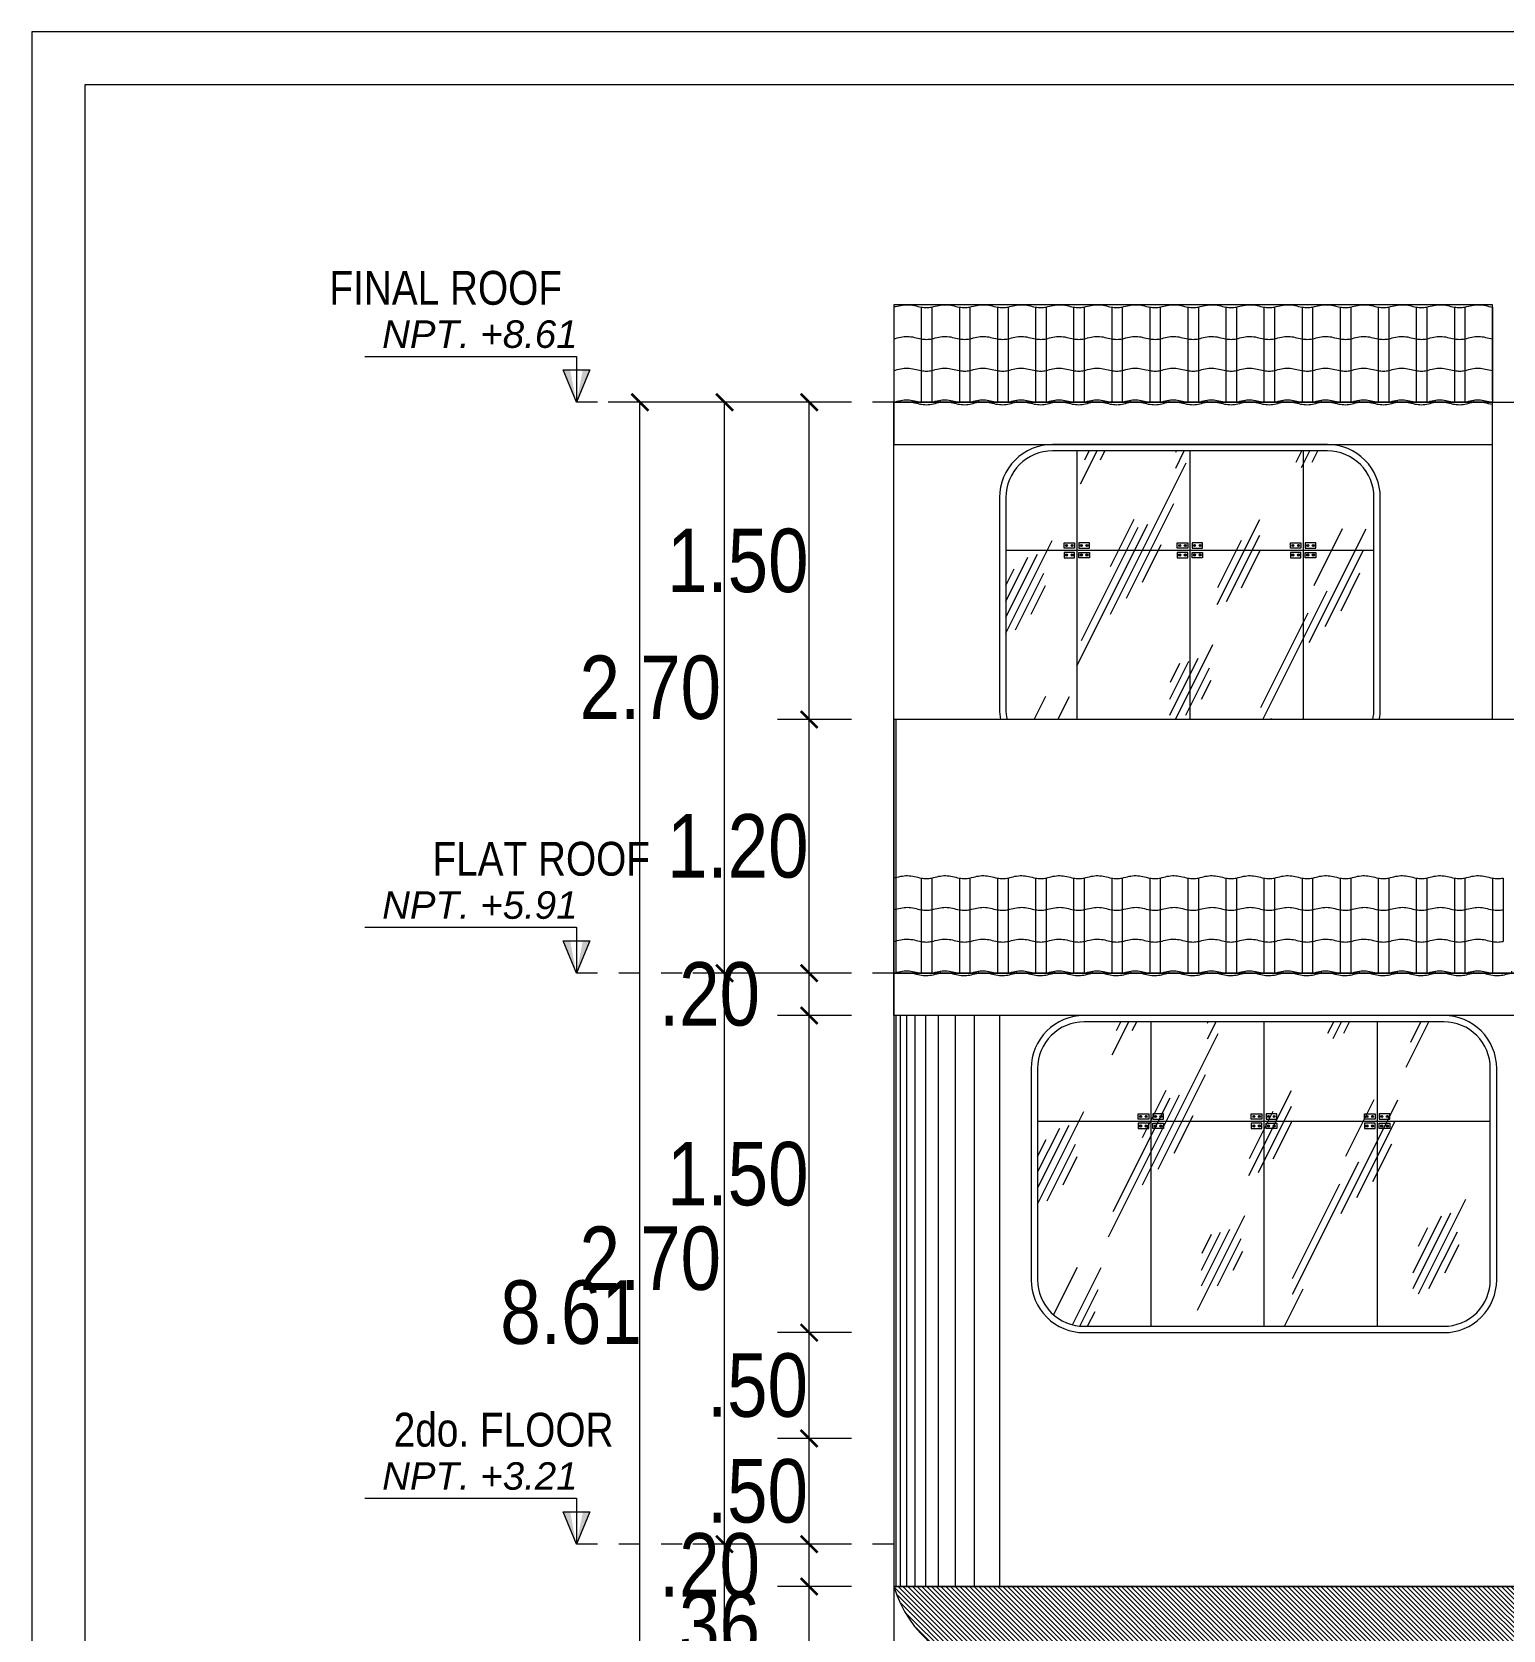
# Model space of a CAD drawing. Header units: millimetres. Extents: x 56 to 215, y 47 to 103.
# Drawn here: x 110.65 to 117.61, y 95.1 to 102.66 of the extents above; entities that cross this region are included whole.
import ezdxf
from ezdxf.enums import TextEntityAlignment as Align

# ---------------------------------------------------------------- set-up
doc = ezdxf.new("R2010")
doc.units = ezdxf.units.MM
doc.linetypes.add('DASHED2', pattern=[0.375, 0.25, -0.125])
for name, color, linetype, lineweight in [('A_Pared', 147, 'Continuous', 15), ('A_Ventana', 140, 'Continuous', 9), ('G_Achurados', 54, 'Continuous', 5), ('G_Proyección', 8, 'DASHED2', 15), ('G_Sombreados', 8, 'Continuous', 9), ('G_Texto', 122, 'Continuous', 20), ('Teja', 14, 'Continuous', 20)]:
    doc.layers.add(name, color=color, linetype=linetype, lineweight=lineweight)
doc.layers.add('G_Acotación', color=171, linetype='Continuous')
doc.styles.add('Acotacion', font='ARIALN.TTF')
doc.styles.add('ARIAL', font='ariali.ttf', dxfattribs={"height": 0.12})
doc.styles.add('Niveles', font='swissck.ttf')
doc.dimstyles.new('Lenin_50', dxfattribs={"dimtxt": 0.3, "dimasz": 0.08, "dimexe": 0.15, "dimexo": 0.2, "dimgap": 0.03, "dimtad": 2, "dimtih": 1, "dimtoh": 1, "dimlfac": -1, "dimzin": 4, "dimdsep": 46, "dimtxsty": 'Acotacion', "dimblk": 'ARCHTICK', "dimcen": 0.08, "dimclrd": 256, "dimclre": 256, "dimclrt": 4, "dimazin": 1, "dimtm": 1e-09, "dimtfac": 1, "dimtmove": 2, "dimatfit": 2, "dimfxl": 1, "dimtolj": 1, "dimlwd": 13, "dimlwe": 18, "dimarcsym": 0})

# ---------------------------------------------------------------- blocks, each defined once
blk = doc.blocks.new('_ArchTick')
at = {"color": 0, "linetype": 'ByBlock', "const_width": 0.15}
blk.add_lwpolyline([(-0.5, -0.5), (0.5, 0.5)], dxfattribs=at)
blk = doc.blocks.new('*D204')
at = {"layer": 'Defpoints', "color": 0, "transparency": 16777216}
for p in [(114.326, 95.3075), (114.726, 95.3075), (114.726, 94.9475)]:
    blk.add_point(p, dxfattribs=at)
at = {"layer": 'G_Acotación', "lineweight": 18, "transparency": 16777216}
for p, q in [((114.526, 95.3075), (114.176, 95.3075)), ((114.526, 94.9475), (114.176, 94.9475))]:
    blk.add_line(p, q, dxfattribs=at)
at = {"layer": 'G_Acotación', "lineweight": 13, "transparency": 16777216}
blk.add_line((114.326, 94.9475), (114.326, 95.3075), dxfattribs=at)
at = {"layer": 'G_Acotación', "lineweight": 13, "transparency": 16777216, "xscale": 0.08, "yscale": 0.08, "zscale": 0.08}
for p, rotation in [((114.326, 95.3075), 90.00000000000371), ((114.326, 94.9475), 270.0000000000037)]:
    blk.add_blockref('_ArchTick', p, dxfattribs=dict(at, rotation=rotation))
at = {"layer": 'G_Acotación', "color": 4, "lineweight": 5, "transparency": 16777216, "insert": (113.8547, 95.1275), "char_height": 0.3, "attachment_point": 5, "style": 'Acotacion'}
blk.add_mtext('\\A1;.36', dxfattribs=at)
blk = doc.blocks.new('*D205')
at = {"layer": 'Defpoints', "color": 0, "transparency": 16777216}
for p in [(114.326, 95.5075), (114.726, 95.5075), (114.726, 95.3075)]:
    blk.add_point(p, dxfattribs=at)
at = {"layer": 'G_Acotación', "lineweight": 18, "transparency": 16777216}
for p, q in [((114.526, 95.5075), (114.176, 95.5075)), ((114.526, 95.3075), (114.176, 95.3075))]:
    blk.add_line(p, q, dxfattribs=at)
at = {"layer": 'G_Acotación', "lineweight": 13, "transparency": 16777216}
blk.add_line((114.326, 95.3075), (114.326, 95.5075), dxfattribs=at)
at = {"layer": 'G_Acotación', "lineweight": 13, "transparency": 16777216, "xscale": 0.08, "yscale": 0.08, "zscale": 0.08}
for p, rotation in [((114.326, 95.5075), 90.00000000000371), ((114.326, 95.3075), 270.0000000000037)]:
    blk.add_blockref('_ArchTick', p, dxfattribs=dict(at, rotation=rotation))
at = {"layer": 'G_Acotación', "color": 4, "lineweight": 5, "transparency": 16777216, "insert": (113.8547, 95.4075), "char_height": 0.3, "attachment_point": 5, "style": 'Acotacion'}
blk.add_mtext('\\A1;.20', dxfattribs=at)
blk = doc.blocks.new('*D206')
at = {"layer": 'Defpoints', "color": 0, "transparency": 16777216}
for p in [(114.326, 96.0075), (114.726, 96.0075), (114.726, 95.5075)]:
    blk.add_point(p, dxfattribs=at)
at = {"layer": 'G_Acotación', "lineweight": 18, "transparency": 16777216}
for p, q in [((114.526, 96.0075), (114.176, 96.0075)), ((114.526, 95.5075), (114.176, 95.5075))]:
    blk.add_line(p, q, dxfattribs=at)
at = {"layer": 'G_Acotación', "lineweight": 13, "transparency": 16777216}
blk.add_line((114.326, 95.5075), (114.326, 96.0075), dxfattribs=at)
at = {"layer": 'G_Acotación', "lineweight": 13, "transparency": 16777216, "xscale": 0.08, "yscale": 0.08, "zscale": 0.08}
for p, rotation in [((114.326, 96.0075), 90.00000000000371), ((114.326, 95.5075), 270.0000000000037)]:
    blk.add_blockref('_ArchTick', p, dxfattribs=dict(at, rotation=rotation))
at = {"layer": 'G_Acotación', "color": 4, "lineweight": 5, "transparency": 16777216, "insert": (114.0815, 95.7575), "char_height": 0.3, "attachment_point": 5, "style": 'Acotacion'}
blk.add_mtext('\\A1;.50', dxfattribs=at)
blk = doc.blocks.new('*D207')
at = {"layer": 'Defpoints', "color": 0, "transparency": 16777216}
for p in [(114.326, 96.5075), (114.726, 96.5075), (114.726, 96.0075)]:
    blk.add_point(p, dxfattribs=at)
at = {"layer": 'G_Acotación', "lineweight": 18, "transparency": 16777216}
for p, q in [((114.526, 96.5075), (114.176, 96.5075)), ((114.526, 96.0075), (114.176, 96.0075))]:
    blk.add_line(p, q, dxfattribs=at)
at = {"layer": 'G_Acotación', "lineweight": 13, "transparency": 16777216}
blk.add_line((114.326, 96.0075), (114.326, 96.5075), dxfattribs=at)
at = {"layer": 'G_Acotación', "lineweight": 13, "transparency": 16777216, "xscale": 0.08, "yscale": 0.08, "zscale": 0.08}
for p, rotation in [((114.326, 96.5075), 90.00000000000371), ((114.326, 96.0075), 270.0000000000037)]:
    blk.add_blockref('_ArchTick', p, dxfattribs=dict(at, rotation=rotation))
at = {"layer": 'G_Acotación', "color": 4, "lineweight": 5, "transparency": 16777216, "insert": (114.0815, 96.2575), "char_height": 0.3, "attachment_point": 5, "style": 'Acotacion'}
blk.add_mtext('\\A1;.50', dxfattribs=at)
blk = doc.blocks.new('*D208')
at = {"layer": 'Defpoints', "color": 0, "transparency": 16777216}
for p in [(114.326, 98.0075), (114.726, 98.0075), (114.726, 96.5075)]:
    blk.add_point(p, dxfattribs=at)
at = {"layer": 'G_Acotación', "lineweight": 18, "transparency": 16777216}
for p, q in [((114.526, 98.0075), (114.176, 98.0075)), ((114.526, 96.5075), (114.176, 96.5075))]:
    blk.add_line(p, q, dxfattribs=at)
at = {"layer": 'G_Acotación', "lineweight": 13, "transparency": 16777216}
blk.add_line((114.326, 96.5075), (114.326, 98.0075), dxfattribs=at)
at = {"layer": 'G_Acotación', "lineweight": 13, "transparency": 16777216, "xscale": 0.08, "yscale": 0.08, "zscale": 0.08}
for p, rotation in [((114.326, 98.0075), 90.00000000000371), ((114.326, 96.5075), 270.0000000000037)]:
    blk.add_blockref('_ArchTick', p, dxfattribs=dict(at, rotation=rotation))
at = {"layer": 'G_Acotación', "color": 4, "lineweight": 5, "transparency": 16777216, "insert": (113.9885, 97.2575), "char_height": 0.3, "attachment_point": 5, "style": 'Acotacion'}
blk.add_mtext('\\A1;1.50', dxfattribs=at)
blk = doc.blocks.new('*D279')
at = {"layer": 'Defpoints', "color": 0, "transparency": 16777216}
for p in [(114.326, 98.2075), (114.726, 98.2075), (114.726, 98.0075)]:
    blk.add_point(p, dxfattribs=at)
at = {"layer": 'G_Acotación', "lineweight": 18, "transparency": 16777216}
for p, q in [((114.526, 98.2075), (114.176, 98.2075)), ((114.526, 98.0075), (114.176, 98.0075))]:
    blk.add_line(p, q, dxfattribs=at)
at = {"layer": 'G_Acotación', "lineweight": 13, "transparency": 16777216}
blk.add_line((114.326, 98.0075), (114.326, 98.2075), dxfattribs=at)
at = {"layer": 'G_Acotación', "lineweight": 13, "transparency": 16777216, "xscale": 0.08, "yscale": 0.08, "zscale": 0.08}
for p, rotation in [((114.326, 98.2075), 90.00000000000371), ((114.326, 98.0075), 270.0000000000037)]:
    blk.add_blockref('_ArchTick', p, dxfattribs=dict(at, rotation=rotation))
at = {"layer": 'G_Acotación', "color": 4, "lineweight": 5, "transparency": 16777216, "insert": (113.8547, 98.1075), "char_height": 0.3, "attachment_point": 5, "style": 'Acotacion'}
blk.add_mtext('\\A1;.20', dxfattribs=at)
blk = doc.blocks.new('*D280')
at = {"layer": 'Defpoints', "color": 0, "transparency": 16777216}
for p in [(114.326, 99.4075), (114.726, 99.4075), (114.726, 98.2075)]:
    blk.add_point(p, dxfattribs=at)
at = {"layer": 'G_Acotación', "lineweight": 18, "transparency": 16777216}
for p, q in [((114.526, 99.4075), (114.176, 99.4075)), ((114.526, 98.2075), (114.176, 98.2075))]:
    blk.add_line(p, q, dxfattribs=at)
at = {"layer": 'G_Acotación', "lineweight": 13, "transparency": 16777216}
blk.add_line((114.326, 98.2075), (114.326, 99.4075), dxfattribs=at)
at = {"layer": 'G_Acotación', "lineweight": 13, "transparency": 16777216, "xscale": 0.08, "yscale": 0.08, "zscale": 0.08}
for p, rotation in [((114.326, 99.4075), 90.00000000000371), ((114.326, 98.2075), 270.0000000000037)]:
    blk.add_blockref('_ArchTick', p, dxfattribs=dict(at, rotation=rotation))
at = {"layer": 'G_Acotación', "color": 4, "lineweight": 5, "transparency": 16777216, "insert": (113.9885, 98.8075), "char_height": 0.3, "attachment_point": 5, "style": 'Acotacion'}
blk.add_mtext('\\A1;1.20', dxfattribs=at)
blk = doc.blocks.new('*D281')
at = {"layer": 'Defpoints', "color": 0, "transparency": 16777216}
for p in [(114.326, 100.9075), (114.726, 100.9075), (114.726, 99.4075)]:
    blk.add_point(p, dxfattribs=at)
at = {"layer": 'G_Acotación', "lineweight": 18, "transparency": 16777216}
for p, q in [((114.526, 100.9075), (114.176, 100.9075)), ((114.526, 99.4075), (114.176, 99.4075))]:
    blk.add_line(p, q, dxfattribs=at)
at = {"layer": 'G_Acotación', "lineweight": 13, "transparency": 16777216}
blk.add_line((114.326, 99.4075), (114.326, 100.9075), dxfattribs=at)
at = {"layer": 'G_Acotación', "lineweight": 13, "transparency": 16777216, "xscale": 0.08, "yscale": 0.08, "zscale": 0.08}
for p, rotation in [((114.326, 100.9075), 90.00000000000371), ((114.326, 99.4075), 270.0000000000037)]:
    blk.add_blockref('_ArchTick', p, dxfattribs=dict(at, rotation=rotation))
at = {"layer": 'G_Acotación', "color": 4, "lineweight": 5, "transparency": 16777216, "insert": (113.9885, 100.1575), "char_height": 0.3, "attachment_point": 5, "style": 'Acotacion'}
blk.add_mtext('\\A1;1.50', dxfattribs=at)
blk = doc.blocks.new('*D282')
at = {"layer": 'Defpoints', "color": 0, "transparency": 16777216}
for p in [(113.926, 95.5075), (114.726, 95.5075), (114.726, 92.4475)]:
    blk.add_point(p, dxfattribs=at)
at = {"layer": 'G_Acotación', "lineweight": 18, "transparency": 16777216}
for p, q in [((114.526, 95.5075), (113.776, 95.5075)), ((114.526, 92.4475), (113.776, 92.4475))]:
    blk.add_line(p, q, dxfattribs=at)
at = {"layer": 'G_Acotación', "lineweight": 13, "transparency": 16777216}
blk.add_line((113.926, 92.4475), (113.926, 95.5075), dxfattribs=at)
at = {"layer": 'G_Acotación', "lineweight": 13, "transparency": 16777216, "xscale": 0.08, "yscale": 0.08, "zscale": 0.08}
for p, rotation in [((113.926, 95.5075), 90), ((113.926, 92.4475), 270)]:
    blk.add_blockref('_ArchTick', p, dxfattribs=dict(at, rotation=rotation))
at = {"layer": 'G_Acotación', "color": 4, "lineweight": 5, "transparency": 16777216, "insert": (113.5766, 93.9775), "char_height": 0.3, "attachment_point": 5, "style": 'Acotacion'}
blk.add_mtext('\\A1;3.06', dxfattribs=at)
blk = doc.blocks.new('*D209')
at = {"layer": 'Defpoints', "color": 0, "transparency": 16777216}
for p in [(113.926, 98.2075), (114.726, 98.2075), (114.726, 95.5075)]:
    blk.add_point(p, dxfattribs=at)
at = {"layer": 'G_Acotación', "lineweight": 18, "transparency": 16777216}
for p, q in [((114.526, 98.2075), (113.776, 98.2075)), ((114.526, 95.5075), (113.776, 95.5075))]:
    blk.add_line(p, q, dxfattribs=at)
at = {"layer": 'G_Acotación', "lineweight": 13, "transparency": 16777216}
blk.add_line((113.926, 95.5075), (113.926, 98.2075), dxfattribs=at)
at = {"layer": 'G_Acotación', "lineweight": 13, "transparency": 16777216, "xscale": 0.08, "yscale": 0.08, "zscale": 0.08}
for p, rotation in [((113.926, 98.2075), 90), ((113.926, 95.5075), 270)]:
    blk.add_blockref('_ArchTick', p, dxfattribs=dict(at, rotation=rotation))
at = {"layer": 'G_Acotación', "color": 4, "lineweight": 5, "transparency": 16777216, "insert": (113.5749, 96.8575), "char_height": 0.3, "attachment_point": 5, "style": 'Acotacion'}
blk.add_mtext('\\A1;2.70', dxfattribs=at)
blk = doc.blocks.new('*D210')
at = {"layer": 'Defpoints', "color": 0, "transparency": 16777216}
for p in [(113.926, 100.9075), (114.726, 100.9075), (114.726, 98.2075)]:
    blk.add_point(p, dxfattribs=at)
at = {"layer": 'G_Acotación', "lineweight": 18, "transparency": 16777216}
for p, q in [((114.526, 100.9075), (113.776, 100.9075)), ((114.526, 98.2075), (113.776, 98.2075))]:
    blk.add_line(p, q, dxfattribs=at)
at = {"layer": 'G_Acotación', "lineweight": 13, "transparency": 16777216}
blk.add_line((113.926, 98.2075), (113.926, 100.9075), dxfattribs=at)
at = {"layer": 'G_Acotación', "lineweight": 13, "transparency": 16777216, "xscale": 0.08, "yscale": 0.08, "zscale": 0.08}
for p, rotation in [((113.926, 100.9075), 90), ((113.926, 98.2075), 270)]:
    blk.add_blockref('_ArchTick', p, dxfattribs=dict(at, rotation=rotation))
at = {"layer": 'G_Acotación', "color": 4, "lineweight": 5, "transparency": 16777216, "insert": (113.5749, 99.5575), "char_height": 0.3, "attachment_point": 5, "style": 'Acotacion'}
blk.add_mtext('\\A1;2.70', dxfattribs=at)
blk = doc.blocks.new('*D211')
at = {"layer": 'Defpoints', "color": 0, "transparency": 16777216}
for p in [(113.526, 100.9075), (114.726, 100.9075), (114.726, 92.2975)]:
    blk.add_point(p, dxfattribs=at)
at = {"layer": 'G_Acotación', "lineweight": 18, "transparency": 16777216}
for p, q in [((114.526, 100.9075), (113.376, 100.9075)), ((114.526, 92.2975), (113.376, 92.2975))]:
    blk.add_line(p, q, dxfattribs=at)
at = {"layer": 'G_Acotación', "lineweight": 13, "transparency": 16777216}
blk.add_line((113.526, 92.2975), (113.526, 100.9075), dxfattribs=at)
at = {"layer": 'G_Acotación', "lineweight": 13, "transparency": 16777216, "xscale": 0.08, "yscale": 0.08, "zscale": 0.08}
for p, rotation in [((113.526, 100.9075), 90), ((113.526, 92.2975), 270)]:
    blk.add_blockref('_ArchTick', p, dxfattribs=dict(at, rotation=rotation))
at = {"layer": 'G_Acotación', "color": 4, "lineweight": 5, "transparency": 16777216, "insert": (113.2002, 96.6025), "char_height": 0.3, "attachment_point": 5, "style": 'Acotacion'}
blk.add_mtext('\\A1;8.61', dxfattribs=at)
blk = doc.blocks.new('teja1')
for p, q in [((0, 0.3), (0, 0)), ((0.13, 0.3), (0.13, 0)), ((0.091, 0.0166), (0.091, -0.0007)), ((0.2197, 0.0189), (0.2197, 0))]:
    blk.add_line(p, q)
for points, knots in [([(0, 0), (0.0218, 0.012), (0.0653, 0.0359), (0.1077, 0.008), (0.13, 0)], [0, 0, 0, 0, 0.0689257, 0.1378514, 0.1378514, 0.1378514, 0.1378514]), ([(0.091, -0.0007), (0.1124, -0.0124), (0.1558, -0.0356), (0.1974, -0.008), (0.2197, 0)], [0.001367, 0.001367, 0.001367, 0.001367, 0.0689257, 0.1378514, 0.1378514, 0.1378514, 0.1378514])]:
    blk.add_open_spline(points, degree=3, knots=knots)
blk = doc.blocks.new('teja')
for p, q in [((0, 0.3), (0, 0)), ((0, 0.3), (0, 0)), ((0.13, 0.3), (0.13, 0)), ((0.18, 0.3), (0.18, 0))]:
    blk.add_line(p, q)
for points in [[(0, 0.3), (0.065, 0.3229), (0.13, 0.3), (0.155, 0.295), (0.18, 0.3)], [(0, 0), (0.065, 0.0229), (0.13, 0), (0.155, -0.005), (0.18, 0)]]:
    blk.add_spline(points, degree=3)

msp = doc.modelspace()

# ---------------------------------------------------------------- hatches: boundary and pattern name
at = {"layer": 'A_Ventana', "lineweight": 5}
h = msp.add_hatch(color=256, dxfattribs=at)
edge = h.paths.add_edge_path()
edge.add_arc((115.5427, 100.23), 0.005, 0, 360)
edge = h.paths.add_edge_path()
edge.add_arc((115.5694, 100.23), 0.005, 0, 360)
h = msp.add_hatch(color=256, dxfattribs=at)
edge = h.paths.add_edge_path()
edge.add_arc((115.6127, 100.23), 0.005, 0, 360)
edge = h.paths.add_edge_path()
edge.add_arc((115.6394, 100.23), 0.005, 0, 360)
h = msp.add_hatch(color=256, dxfattribs=at)
edge = h.paths.add_edge_path()
edge.add_arc((116.0777, 100.23), 0.005, 0, 360)
edge = h.paths.add_edge_path()
edge.add_arc((116.1044, 100.23), 0.005, 0, 360)
h = msp.add_hatch(color=256, dxfattribs=at)
edge = h.paths.add_edge_path()
edge.add_arc((116.1477, 100.23), 0.005, 0, 360)
edge = h.paths.add_edge_path()
edge.add_arc((116.1744, 100.23), 0.005, 0, 360)
h = msp.add_hatch(color=256, dxfattribs=at)
edge = h.paths.add_edge_path()
edge.add_arc((116.6127, 100.23), 0.005, 0, 360)
edge = h.paths.add_edge_path()
edge.add_arc((116.6394, 100.23), 0.005, 0, 360)
h = msp.add_hatch(color=256, dxfattribs=at)
edge = h.paths.add_edge_path()
edge.add_arc((116.6827, 100.23), 0.005, 0, 360)
edge = h.paths.add_edge_path()
edge.add_arc((116.7094, 100.23), 0.005, 0, 360)
h = msp.add_hatch(color=256, dxfattribs=at)
edge = h.paths.add_edge_path()
edge.add_arc((115.5427, 100.185), 0.005, 0, 360)
edge = h.paths.add_edge_path()
edge.add_arc((115.5694, 100.185), 0.005, 0, 360)
h = msp.add_hatch(color=256, dxfattribs=at)
edge = h.paths.add_edge_path()
edge.add_arc((115.6127, 100.185), 0.005, 0, 360)
edge = h.paths.add_edge_path()
edge.add_arc((115.6394, 100.185), 0.005, 0, 360)
h = msp.add_hatch(color=256, dxfattribs=at)
edge = h.paths.add_edge_path()
edge.add_arc((116.0777, 100.185), 0.005, 0, 360)
edge = h.paths.add_edge_path()
edge.add_arc((116.1044, 100.185), 0.005, 0, 360)
h = msp.add_hatch(color=256, dxfattribs=at)
edge = h.paths.add_edge_path()
edge.add_arc((116.1477, 100.185), 0.005, 0, 360)
edge = h.paths.add_edge_path()
edge.add_arc((116.1744, 100.185), 0.005, 0, 360)
h = msp.add_hatch(color=256, dxfattribs=at)
edge = h.paths.add_edge_path()
edge.add_arc((116.6127, 100.185), 0.005, 0, 360)
edge = h.paths.add_edge_path()
edge.add_arc((116.6394, 100.185), 0.005, 0, 360)
h = msp.add_hatch(color=256, dxfattribs=at)
edge = h.paths.add_edge_path()
edge.add_arc((116.6827, 100.185), 0.005, 0, 360)
edge = h.paths.add_edge_path()
edge.add_arc((116.7094, 100.185), 0.005, 0, 360)
h = msp.add_hatch(color=256, dxfattribs=at)
edge = h.paths.add_edge_path()
edge.add_arc((115.8927, 97.53), 0.005, 0, 360)
edge = h.paths.add_edge_path()
edge.add_arc((115.9194, 97.53), 0.005, 0, 360)
h = msp.add_hatch(color=256, dxfattribs=at)
edge = h.paths.add_edge_path()
edge.add_arc((115.9627, 97.53), 0.005, 0, 360)
edge = h.paths.add_edge_path()
edge.add_arc((115.9894, 97.53), 0.005, 0, 360)
h = msp.add_hatch(color=256, dxfattribs=at)
edge = h.paths.add_edge_path()
edge.add_arc((116.4277, 97.53), 0.005, 0, 360)
edge = h.paths.add_edge_path()
edge.add_arc((116.4544, 97.53), 0.005, 0, 360)
h = msp.add_hatch(color=256, dxfattribs=at)
edge = h.paths.add_edge_path()
edge.add_arc((116.4977, 97.53), 0.005, 0, 360)
edge = h.paths.add_edge_path()
edge.add_arc((116.5244, 97.53), 0.005, 0, 360)
h = msp.add_hatch(color=256, dxfattribs=at)
edge = h.paths.add_edge_path()
edge.add_arc((116.9627, 97.53), 0.005, 0, 360)
edge = h.paths.add_edge_path()
edge.add_arc((116.9894, 97.53), 0.005, 0, 360)
h = msp.add_hatch(color=256, dxfattribs=at)
edge = h.paths.add_edge_path()
edge.add_arc((117.0327, 97.53), 0.005, 0, 360)
edge = h.paths.add_edge_path()
edge.add_arc((117.0594, 97.53), 0.005, 0, 360)
h = msp.add_hatch(color=256, dxfattribs=at)
edge = h.paths.add_edge_path()
edge.add_arc((115.8927, 97.485), 0.005, 0, 360)
edge = h.paths.add_edge_path()
edge.add_arc((115.9194, 97.485), 0.005, 0, 360)
h = msp.add_hatch(color=256, dxfattribs=at)
edge = h.paths.add_edge_path()
edge.add_arc((115.9627, 97.485), 0.005, 0, 360)
edge = h.paths.add_edge_path()
edge.add_arc((115.9894, 97.485), 0.005, 0, 360)
h = msp.add_hatch(color=256, dxfattribs=at)
edge = h.paths.add_edge_path()
edge.add_arc((116.4277, 97.485), 0.005, 0, 360)
edge = h.paths.add_edge_path()
edge.add_arc((116.4544, 97.485), 0.005, 0, 360)
h = msp.add_hatch(color=256, dxfattribs=at)
edge = h.paths.add_edge_path()
edge.add_arc((116.4977, 97.485), 0.005, 0, 360)
edge = h.paths.add_edge_path()
edge.add_arc((116.5244, 97.485), 0.005, 0, 360)
h = msp.add_hatch(color=256, dxfattribs=at)
edge = h.paths.add_edge_path()
edge.add_arc((116.9627, 97.485), 0.005, 0, 360)
edge = h.paths.add_edge_path()
edge.add_arc((116.9894, 97.485), 0.005, 0, 360)
h = msp.add_hatch(color=256, dxfattribs=at)
edge = h.paths.add_edge_path()
edge.add_arc((117.0327, 97.485), 0.005, 0, 360)
edge = h.paths.add_edge_path()
edge.add_arc((117.0594, 97.485), 0.005, 0, 360)
at = {"layer": 'G_Sombreados', "lineweight": 5}
h = msp.add_hatch(dxfattribs=at)
h.set_pattern_fill('GLASS3', color=4, style=0, pattern_type=2)
h.set_pattern_definition([(63.43495, (-0.974, 48.4781), (-0.402492, 1.207477), [0.5, -0.3, 0.5, -0.3, 0.2, -0.436068]), (63.43495, (-0.999, 48.5031), (-0.402492, 1.207477), [0.4, -0.5, 0.3, -0.3, 0.35, -0.386068]), (63.43495, (-0.999, 48.5781), (-0.402492, 1.207477), [0.3, -0.6, 0.2, -0.3, 0.45, -0.386068]), (63.43495, (-0.924, 48.5031), (-0.402492, 1.207477), [0.3, -0.6, 0.25, -1.086068]), (63.43495, (-0.849, 48.5781), (-0.402492, 1.207477), [0.15, -0.75, 0.1, -1.236068]), (63.43495, (-0.974, 48.7031), (-0.402492, 1.207477), [0.1, -0.75, 0.1, -0.4, 0.25, -0.636068]), (63.43495, (-0.524, 48.6281), (-0.402492, 1.207477), [0.5, -0.75, 0.6, -0.396068]), (63.43495, (-0.524, 48.5531), (-0.402492, 1.207477), [0.7, -0.5, 0.75, -0.296068]), (63.43495, (-0.474, 48.5781), (-0.402492, 1.207477), [0.8, -0.4, 0.6, -0.436068]), (63.43495, (-0.399, 48.6531), (-0.402492, 1.207477), [0.5, -0.7, 0.4, -0.636068]), (63.43495, (-0.474, 48.8031), (-0.402492, 1.207477), [0.25, -1, 0.3, -0.686068]), (63.43495, (-0.324, 48.7281), (-0.402492, 1.207477), [0.2, -1, 0.2, -0.836068])])
h.paths.add_polyline_path([(116.9903, 99.4075, 0.057382), (116.996, 99.4575), (116.996, 100.4575, 0.414214), (116.776, 100.6775), (115.476, 100.6775, 0.414214), (115.256, 100.4575), (115.256, 99.4575, 0.057382), (115.2618, 99.4075)])
h = msp.add_hatch(dxfattribs=at)
h.set_pattern_fill('GLASS3', color=4, style=0, pattern_type=2)
h.set_pattern_definition([(63.43495, (-0.824, 45.7781), (-0.402492, 1.207477), [0.5, -0.3, 0.5, -0.3, 0.2, -0.436068]), (63.43495, (-0.849, 45.8031), (-0.402492, 1.207477), [0.4, -0.5, 0.3, -0.3, 0.35, -0.386068]), (63.43495, (-0.849, 45.8781), (-0.402492, 1.207477), [0.3, -0.6, 0.2, -0.3, 0.45, -0.386068]), (63.43495, (-0.774, 45.8031), (-0.402492, 1.207477), [0.3, -0.6, 0.25, -1.086068]), (63.43495, (-0.699, 45.8781), (-0.402492, 1.207477), [0.15, -0.75, 0.1, -1.236068]), (63.43495, (-0.824, 46.0031), (-0.402492, 1.207477), [0.1, -0.75, 0.1, -0.4, 0.25, -0.636068]), (63.43495, (-0.374, 45.9281), (-0.402492, 1.207477), [0.5, -0.75, 0.6, -0.396068]), (63.43495, (-0.374, 45.8531), (-0.402492, 1.207477), [0.7, -0.5, 0.75, -0.296068]), (63.43495, (-0.324, 45.8781), (-0.402492, 1.207477), [0.8, -0.4, 0.6, -0.436068]), (63.43495, (-0.249, 45.9531), (-0.402492, 1.207477), [0.5, -0.7, 0.4, -0.636068]), (63.43495, (-0.324, 46.1031), (-0.402492, 1.207477), [0.25, -1, 0.3, -0.686068]), (63.43495, (-0.174, 46.0281), (-0.402492, 1.207477), [0.2, -1, 0.2, -0.836068])])
edge = h.paths.add_edge_path()
edge.add_arc((115.626, 96.7575), 0.22, 180, 270)
edge.add_line((115.626, 96.5375), (117.326, 96.5375))
edge.add_arc((117.326, 96.7575), 0.22, 270, 360)
edge.add_line((117.546, 96.7575), (117.546, 97.7575))
edge.add_arc((117.326, 97.7575), 0.22, 0, 90)
edge.add_line((117.326, 97.9775), (115.626, 97.9775))
edge.add_arc((115.626, 97.7575), 0.22, 90, 180)
edge.add_line((115.406, 97.7575), (115.406, 96.7575))
h = msp.add_hatch(dxfattribs=at)
h.set_pattern_fill('LINE', color=256, scale=0.005, angle=135, style=0)
h.set_pattern_definition([(135, (-12.545064, 48.360193), (-0.0112253202, -0.0112253202), [])])
edge = h.paths.add_edge_path()
edge.add_line((120.726, 95.3075), (114.726, 95.3075))
edge.add_arc((115.265, 95.4686), 0.5625, 196.64806, 266.03232)
edge.add_line((115.226, 94.9075), (120.226, 94.9075))
edge.add_arc((120.1871, 95.4686), 0.5625, 273.96768, 343.35194)

# ---------------------------------------------------------------- linework, layer by layer
at = {"lineweight": 5}
for points in [[(151.7019, 75.1029), (151.7019, 102.6587), (110.6519, 102.6587), (110.6519, 75.1029)], [(151.4519, 75.3529), (151.4519, 102.4087), (110.9019, 102.4087), (110.9019, 75.3529)]]:
    msp.add_lwpolyline(points, close=True, dxfattribs=at)
at = {"layer": 'A_Pared', "lineweight": 5, "ltscale": 0.5}
for points in [[(117.726, 98.2075), (114.726, 98.2075), (114.726, 100.9075), (120.726, 100.9075), (120.726, 98.2075), (120.726, 98.2075)], [(117.556, 99.4075), (117.556, 100.9075)], [(120.576, 98.0075), (120.726, 98.0075), (120.726, 99.4075), (114.726, 99.4075), (114.726, 95.3075), (120.726, 95.3075), (120.726, 96.0075), (118.076, 96.0075)], [(114.726, 98.2075), (117.726, 98.2075), (119.226, 98.6575), (120.726, 98.2075), (120.726, 98.0075), (120.576, 98.0075), (120.576, 98.1481), (119.226, 98.5531), (117.876, 98.1481), (117.876, 98.0075), (114.726, 98.0075), (114.726, 98.2075)]]:
    msp.add_lwpolyline(points, dxfattribs=at)
for points in [[(114.726, 100.9075), (114.726, 100.7075), (117.556, 100.7075), (117.556, 100.9075)], [(114.726, 92.2975), (120.726, 92.2975), (120.726, 95.3075), (114.726, 95.3075)]]:
    msp.add_lwpolyline(points, close=True, dxfattribs=at)
at = {"layer": 'A_Ventana', "lineweight": 5}
for p, q in [((115.591, 100.6775), (115.591, 99.4075)), ((116.126, 100.6775), (116.126, 99.4075)), ((116.661, 100.6775), (116.661, 99.4075)), ((115.256, 100.2075), (116.996, 100.2075)), ((115.941, 97.9775), (115.941, 96.5375)), ((116.476, 97.9775), (116.476, 96.5375)), ((117.011, 97.9775), (117.011, 96.5375)), ((115.406, 97.5075), (117.546, 97.5075))]:
    msp.add_line(p, q, dxfattribs=at)
for points in [[(117.021, 99.4075, 0.050382), (117.026, 99.4575), (117.026, 100.4575, 0.414214), (116.776, 100.7075), (115.476, 100.7075, 0.414214), (115.226, 100.4575), (115.226, 99.4575, 0.050382), (115.2311, 99.4075, 0.050382)], [(116.9903, 99.4075, 0.057382), (116.996, 99.4575), (116.996, 100.4575, 0.414214), (116.776, 100.6775), (115.476, 100.6775, 0.414214), (115.256, 100.4575), (115.256, 99.4575, 0.057382), (115.2618, 99.4075, 0.057382)]]:
    msp.add_lwpolyline(points, format="xyb", dxfattribs=at)
for points in [[(115.581, 100.2175), (115.531, 100.2175), (115.531, 100.2425), (115.581, 100.2425)], [(115.601, 100.2175), (115.651, 100.2175), (115.651, 100.2425), (115.601, 100.2425)], [(116.116, 100.2175), (116.066, 100.2175), (116.066, 100.2425), (116.116, 100.2425)], [(116.136, 100.2175), (116.186, 100.2175), (116.186, 100.2425), (116.136, 100.2425)], [(116.651, 100.2175), (116.601, 100.2175), (116.601, 100.2425), (116.651, 100.2425)], [(116.671, 100.2175), (116.721, 100.2175), (116.721, 100.2425), (116.671, 100.2425)], [(115.581, 100.1975), (115.531, 100.1975), (115.531, 100.1725), (115.581, 100.1725)], [(115.601, 100.1975), (115.651, 100.1975), (115.651, 100.1725), (115.601, 100.1725)], [(116.116, 100.1975), (116.066, 100.1975), (116.066, 100.1725), (116.116, 100.1725)], [(116.136, 100.1975), (116.186, 100.1975), (116.186, 100.1725), (116.136, 100.1725)], [(116.651, 100.1975), (116.601, 100.1975), (116.601, 100.1725), (116.651, 100.1725)], [(116.671, 100.1975), (116.721, 100.1975), (116.721, 100.1725), (116.671, 100.1725)], [(115.931, 97.5175), (115.881, 97.5175), (115.881, 97.5425), (115.931, 97.5425)], [(115.931, 97.4975), (115.881, 97.4975), (115.881, 97.4725), (115.931, 97.4725)], [(115.951, 97.5175), (116.001, 97.5175), (116.001, 97.5425), (115.951, 97.5425)], [(115.951, 97.4975), (116.001, 97.4975), (116.001, 97.4725), (115.951, 97.4725)], [(116.466, 97.5175), (116.416, 97.5175), (116.416, 97.5425), (116.466, 97.5425)], [(116.466, 97.4975), (116.416, 97.4975), (116.416, 97.4725), (116.466, 97.4725)], [(116.486, 97.5175), (116.536, 97.5175), (116.536, 97.5425), (116.486, 97.5425)], [(116.486, 97.4975), (116.536, 97.4975), (116.536, 97.4725), (116.486, 97.4725)], [(117.001, 97.5175), (116.951, 97.5175), (116.951, 97.5425), (117.001, 97.5425)], [(117.001, 97.4975), (116.951, 97.4975), (116.951, 97.4725), (117.001, 97.4725)], [(117.021, 97.5175), (117.071, 97.5175), (117.071, 97.5425), (117.021, 97.5425)], [(117.021, 97.4975), (117.071, 97.4975), (117.071, 97.4725), (117.021, 97.4725)]]:
    msp.add_lwpolyline(points, close=True, dxfattribs=at)
for points in [[(115.376, 96.7575, 0.414214), (115.626, 96.5075), (117.326, 96.5075, 0.414214), (117.576, 96.7575), (117.576, 97.7575, 0.414214), (117.326, 98.0075), (115.626, 98.0075, 0.414214), (115.376, 97.7575)], [(115.406, 96.7575, 0.414214), (115.626, 96.5375), (117.326, 96.5375, 0.414214), (117.546, 96.7575), (117.546, 97.7575, 0.414214), (117.326, 97.9775), (115.626, 97.9775, 0.414214), (115.406, 97.7575)]]:
    msp.add_lwpolyline(points, format="xyb", close=True, dxfattribs=at)
for centre in [(115.5427, 100.23), (115.5694, 100.23), (115.6127, 100.23), (115.6394, 100.23), (116.0777, 100.23), (116.1044, 100.23), (116.1477, 100.23), (116.1744, 100.23), (116.6127, 100.23), (116.6394, 100.23), (116.6827, 100.23), (116.7094, 100.23), (115.5427, 100.185), (115.5694, 100.185), (115.6127, 100.185), (115.6394, 100.185), (116.0777, 100.185), (116.1044, 100.185), (116.1477, 100.185), (116.1744, 100.185), (116.6127, 100.185), (116.6394, 100.185), (116.6827, 100.185), (116.7094, 100.185), (115.8927, 97.53), (115.9194, 97.53), (115.9627, 97.53), (115.9894, 97.53), (116.4277, 97.53), (116.4544, 97.53), (116.4977, 97.53), (116.5244, 97.53), (116.9627, 97.53), (116.9894, 97.53), (117.0327, 97.53), (117.0594, 97.53), (115.8927, 97.485), (115.9194, 97.485), (115.9627, 97.485), (115.9894, 97.485), (116.4277, 97.485), (116.4544, 97.485), (116.4977, 97.485), (116.5244, 97.485), (116.9627, 97.485), (116.9894, 97.485), (117.0327, 97.485), (117.0594, 97.485)]:
    msp.add_circle(centre, 0.005, dxfattribs=at)
for p in [(115.591, 100.2075), (115.591, 100.2075), (116.126, 100.2075), (116.126, 100.2075), (116.661, 100.2075), (116.661, 100.2075), (115.941, 97.5075), (115.941, 97.5075), (116.476, 97.5075), (116.476, 97.5075), (117.011, 97.5075), (117.011, 97.5075)]:
    msp.add_point(p, dxfattribs=at)
at = {"layer": 'G_Achurados', "lineweight": 5}
for p, q in [((114.736, 99.4075), (114.736, 98.2075)), ((114.736, 98.0075), (114.736, 95.3075)), ((114.756, 98.0075), (114.756, 95.3075)), ((114.786, 98.0075), (114.786, 95.3075)), ((114.826, 98.0075), (114.826, 95.3075)), ((114.876, 98.0075), (114.876, 95.3075)), ((114.936, 98.0075), (114.936, 95.3075)), ((115.016, 98.0075), (115.016, 95.3075)), ((115.106, 98.0075), (115.106, 95.3075)), ((115.226, 98.0075), (115.226, 95.3075))]:
    msp.add_line(p, q, dxfattribs=at)
at = {"layer": 'G_Proyección', "lineweight": 5, "ltscale": 0.25}
for p, q in [((114.726, 100.9075), (113.226, 100.9075)), ((114.726, 98.2075), (113.226, 98.2075)), ((114.726, 95.5075), (113.226, 95.5075))]:
    msp.add_line(p, q, dxfattribs=at)
at = {"layer": 'G_Sombreados', "lineweight": 5}
msp.add_lwpolyline([(120.726, 95.3075), (120.726, 95.3075), (114.726, 95.3075, 0.312348), (115.226, 94.9075), (120.226, 94.9075), (120.226, 94.9075, 0.312348)], format="xyb", close=True, dxfattribs=at)
at = {"layer": 'G_Texto', "lineweight": 5}
for points in [[(112.226, 101.1244), (113.226, 101.1244), (113.226, 100.9075), (113.1636, 101.0607), (113.2885, 101.0607), (113.226, 100.9075)], [(112.226, 98.4244), (113.226, 98.4244), (113.226, 98.2075), (113.1636, 98.3607), (113.2885, 98.3607), (113.226, 98.2075)], [(112.226, 95.7244), (113.226, 95.7244), (113.226, 95.5075), (113.1636, 95.6607), (113.2885, 95.6607), (113.226, 95.5075)]]:
    msp.add_lwpolyline(points, dxfattribs=at)
for points in [[(113.1636, 101.0607), (113.196, 101.0607), (113.226, 100.9075)], [(113.226, 100.9075), (113.2885, 101.0607), (113.256, 101.0607)], [(113.1636, 98.3607), (113.196, 98.3607), (113.226, 98.2075)], [(113.226, 98.2075), (113.2885, 98.3607), (113.256, 98.3607)], [(113.1636, 95.6607), (113.196, 95.6607), (113.226, 95.5075)], [(113.226, 95.5075), (113.2885, 95.6607), (113.256, 95.6607)]]:
    msp.add_solid(points, dxfattribs=at)
at = {"layer": 'Teja', "lineweight": 5}
for p, q in [((117.426, 101.3575), (117.426, 101.2075)), ((117.426, 101.3575), (117.426, 101.2075)), ((117.556, 101.3575), (117.556, 101.2075)), ((117.426, 101.2075), (117.426, 101.0575)), ((117.426, 101.2075), (117.426, 101.0575)), ((117.556, 101.2075), (117.556, 101.0575)), ((117.426, 101.0575), (117.426, 100.9075)), ((117.556, 101.0575), (117.556, 100.9075)), ((117.5171, 100.9158), (117.5171, 100.9071))]:
    msp.add_line(p, q, dxfattribs=at)
for points in [[(117.556, 100.9188), (117.556, 101.3688), (114.726, 101.3688)], [(114.726, 101.3688), (114.726, 100.9075)]]:
    msp.add_lwpolyline(points, dxfattribs=at)
for points in [[(117.426, 101.3575), (117.4478, 101.3635), (117.4913, 101.3754), (117.5337, 101.3615), (117.556, 101.3575)], [(117.426, 101.2075), (117.4478, 101.2135), (117.4913, 101.2254), (117.5337, 101.2115), (117.556, 101.2075)], [(117.426, 101.2075), (117.4478, 101.2135), (117.4913, 101.2254), (117.5337, 101.2115), (117.556, 101.2075)], [(117.426, 101.0575), (117.4478, 101.0635), (117.4913, 101.0754), (117.5337, 101.0615), (117.556, 101.0575)], [(117.426, 100.9075), (117.4478, 100.9135), (117.4913, 100.9254), (117.5337, 100.9115), (117.556, 100.9075)]]:
    msp.add_open_spline(points, degree=3, knots=[0, 0, 0, 0, 0.0689257, 0.1378514, 0.1378514, 0.1378514, 0.1378514], dxfattribs=at)
msp.add_open_spline([(117.5171, 100.9071), (117.53, 100.9036), (117.5431, 100.9001), (117.556, 100.898)], degree=3, dxfattribs=at)

# ---------------------------------------------------------------- block references
at = {"layer": 'Teja', "lineweight": 5, "yscale": 0.5}
for name, p in [('teja', (114.726, 101.2075)), ('teja', (114.906, 101.2075)), ('teja', (115.086, 101.2075)), ('teja', (115.266, 101.2075)), ('teja', (115.446, 101.2075)), ('teja', (115.626, 101.2075)), ('teja', (115.806, 101.2075)), ('teja', (115.986, 101.2075)), ('teja', (116.166, 101.2075)), ('teja', (116.346, 101.2075)), ('teja', (116.526, 101.2075)), ('teja', (116.706, 101.2075)), ('teja', (116.886, 101.2075)), ('teja', (117.066, 101.2075)), ('teja', (117.246, 101.2075)), ('teja', (114.726, 101.0575)), ('teja', (114.906, 101.0575)), ('teja', (115.086, 101.0575)), ('teja', (115.266, 101.0575)), ('teja', (115.446, 101.0575)), ('teja', (115.626, 101.0575)), ('teja', (115.806, 101.0575)), ('teja', (115.986, 101.0575)), ('teja', (116.166, 101.0575)), ('teja', (116.346, 101.0575)), ('teja', (116.526, 101.0575)), ('teja', (116.706, 101.0575)), ('teja', (116.886, 101.0575)), ('teja', (117.066, 101.0575)), ('teja', (117.246, 101.0575)), ('teja1', (114.726, 100.9075)), ('teja1', (114.726, 100.9075)), ('teja1', (114.906, 100.9075)), ('teja1', (114.906, 100.9075)), ('teja1', (115.086, 100.9075)), ('teja1', (115.086, 100.9075)), ('teja1', (115.266, 100.9075)), ('teja1', (115.266, 100.9075)), ('teja1', (115.446, 100.9075)), ('teja1', (115.446, 100.9075)), ('teja1', (115.626, 100.9075)), ('teja1', (115.626, 100.9075)), ('teja1', (115.806, 100.9075)), ('teja1', (115.806, 100.9075)), ('teja1', (115.986, 100.9075)), ('teja1', (115.986, 100.9075)), ('teja1', (116.166, 100.9075)), ('teja1', (116.166, 100.9075)), ('teja1', (116.346, 100.9075)), ('teja1', (116.346, 100.9075)), ('teja1', (116.526, 100.9075)), ('teja1', (116.526, 100.9075)), ('teja1', (116.706, 100.9075)), ('teja1', (116.706, 100.9075)), ('teja1', (116.886, 100.9075)), ('teja1', (116.886, 100.9075)), ('teja1', (117.066, 100.9075)), ('teja1', (117.066, 100.9075)), ('teja1', (117.246, 100.9075)), ('teja1', (117.246, 100.9075)), ('teja', (114.726, 98.5075)), ('teja', (114.906, 98.5075)), ('teja', (115.086, 98.5075)), ('teja', (115.266, 98.5075)), ('teja', (115.446, 98.5075)), ('teja', (115.626, 98.5075)), ('teja', (115.806, 98.5075)), ('teja', (115.986, 98.5075)), ('teja', (116.166, 98.5075)), ('teja', (116.346, 98.5075)), ('teja', (116.526, 98.5075)), ('teja', (116.706, 98.5075)), ('teja', (116.886, 98.5075)), ('teja', (117.066, 98.5075)), ('teja', (117.246, 98.5075)), ('teja', (117.426, 98.5075)), ('teja', (114.726, 98.3575)), ('teja', (114.906, 98.3575)), ('teja', (115.086, 98.3575)), ('teja', (115.266, 98.3575)), ('teja', (115.446, 98.3575)), ('teja', (115.626, 98.3575)), ('teja', (115.806, 98.3575)), ('teja', (115.986, 98.3575)), ('teja', (116.166, 98.3575)), ('teja', (116.346, 98.3575)), ('teja', (116.526, 98.3575)), ('teja', (116.706, 98.3575)), ('teja', (116.886, 98.3575)), ('teja', (117.066, 98.3575)), ('teja', (117.246, 98.3575)), ('teja', (117.426, 98.3575)), ('teja1', (114.726, 98.2075)), ('teja1', (114.906, 98.2075)), ('teja1', (115.086, 98.2075)), ('teja1', (115.266, 98.2075)), ('teja1', (115.446, 98.2075)), ('teja1', (115.626, 98.2075)), ('teja1', (115.806, 98.2075)), ('teja1', (115.986, 98.2075)), ('teja1', (116.166, 98.2075)), ('teja1', (116.346, 98.2075)), ('teja1', (116.526, 98.2075)), ('teja1', (116.706, 98.2075)), ('teja1', (116.886, 98.2075)), ('teja1', (117.066, 98.2075)), ('teja1', (117.246, 98.2075)), ('teja1', (117.426, 98.2075))]:
    msp.add_blockref(name, p, dxfattribs=at)

# ---------------------------------------------------------------- texts
at = {"layer": 'G_Texto', "lineweight": 5, "style": 'Niveles'}
for s, p in [('FINAL ROOF', (112.0578, 101.3687)), ('FLAT ROOF', (112.545, 98.6687)), ('2do. FLOOR', (112.3619, 95.9687))]:
    msp.add_text(s, height=0.16, rotation=360, dxfattribs=at).set_placement(p)
at = {"layer": 'G_Texto', "lineweight": 5, "style": 'ARIAL'}
for s, p in [('NPT. +8.61', (112.3074, 101.2297)), ('NPT. +5.91', (112.3074, 98.5297)), ('NPT. +3.21', (112.3074, 95.8297))]:
    msp.add_text(s, height=0.13, rotation=360, dxfattribs=at).set_placement(p, align=Align.MIDDLE_LEFT)

# ---------------------------------------------------------------- dimensions: what is measured, and where the dimension line sits
at = {"layer": 'G_Acotación', "lineweight": 5}
for base, p1, p2, picture, middle in [((113.526, 100.9075), (114.726, 92.2975), (114.726, 100.9075), '*D211', (113.2002, 96.6025)), ((113.926, 100.9075), (114.726, 98.2075), (114.726, 100.9075), '*D210', (113.5749, 99.5575)), ((114.326, 100.9075), (114.726, 99.4075), (114.726, 100.9075), '*D281', (113.9885, 100.1575)), ((114.326, 99.4075), (114.726, 98.2075), (114.726, 99.4075), '*D280', (113.9885, 98.8075)), ((113.926, 98.2075), (114.726, 95.5075), (114.726, 98.2075), '*D209', (113.5749, 96.8575)), ((114.326, 98.2075), (114.726, 98.0075), (114.726, 98.2075), '*D279', (113.8547, 98.1075)), ((114.326, 98.0075), (114.726, 96.5075), (114.726, 98.0075), '*D208', (113.9885, 97.2575)), ((114.326, 96.5075), (114.726, 96.0075), (114.726, 96.5075), '*D207', (114.0815, 96.2575)), ((114.326, 96.0075), (114.726, 95.5075), (114.726, 96.0075), '*D206', (114.0815, 95.7575)), ((114.326, 95.5075), (114.726, 95.3075), (114.726, 95.5075), '*D205', (113.8547, 95.4075)), ((113.926, 95.5075), (114.726, 92.4475), (114.726, 95.5075), '*D282', (113.5766, 93.9775)), ((114.326, 95.3075), (114.726, 94.9475), (114.726, 95.3075), '*D204', (113.8547, 95.1275))]:
    dim = msp.add_linear_dim(base=base, p1=p1, p2=p2, angle=90, dimstyle='Lenin_50', override={"dimfxl": 0.06}, dxfattribs=at)
    dim.commit()
    dim.dimension.update_dxf_attribs({"geometry": picture, "text_midpoint": middle})

doc.saveas('drawing.dxf')
